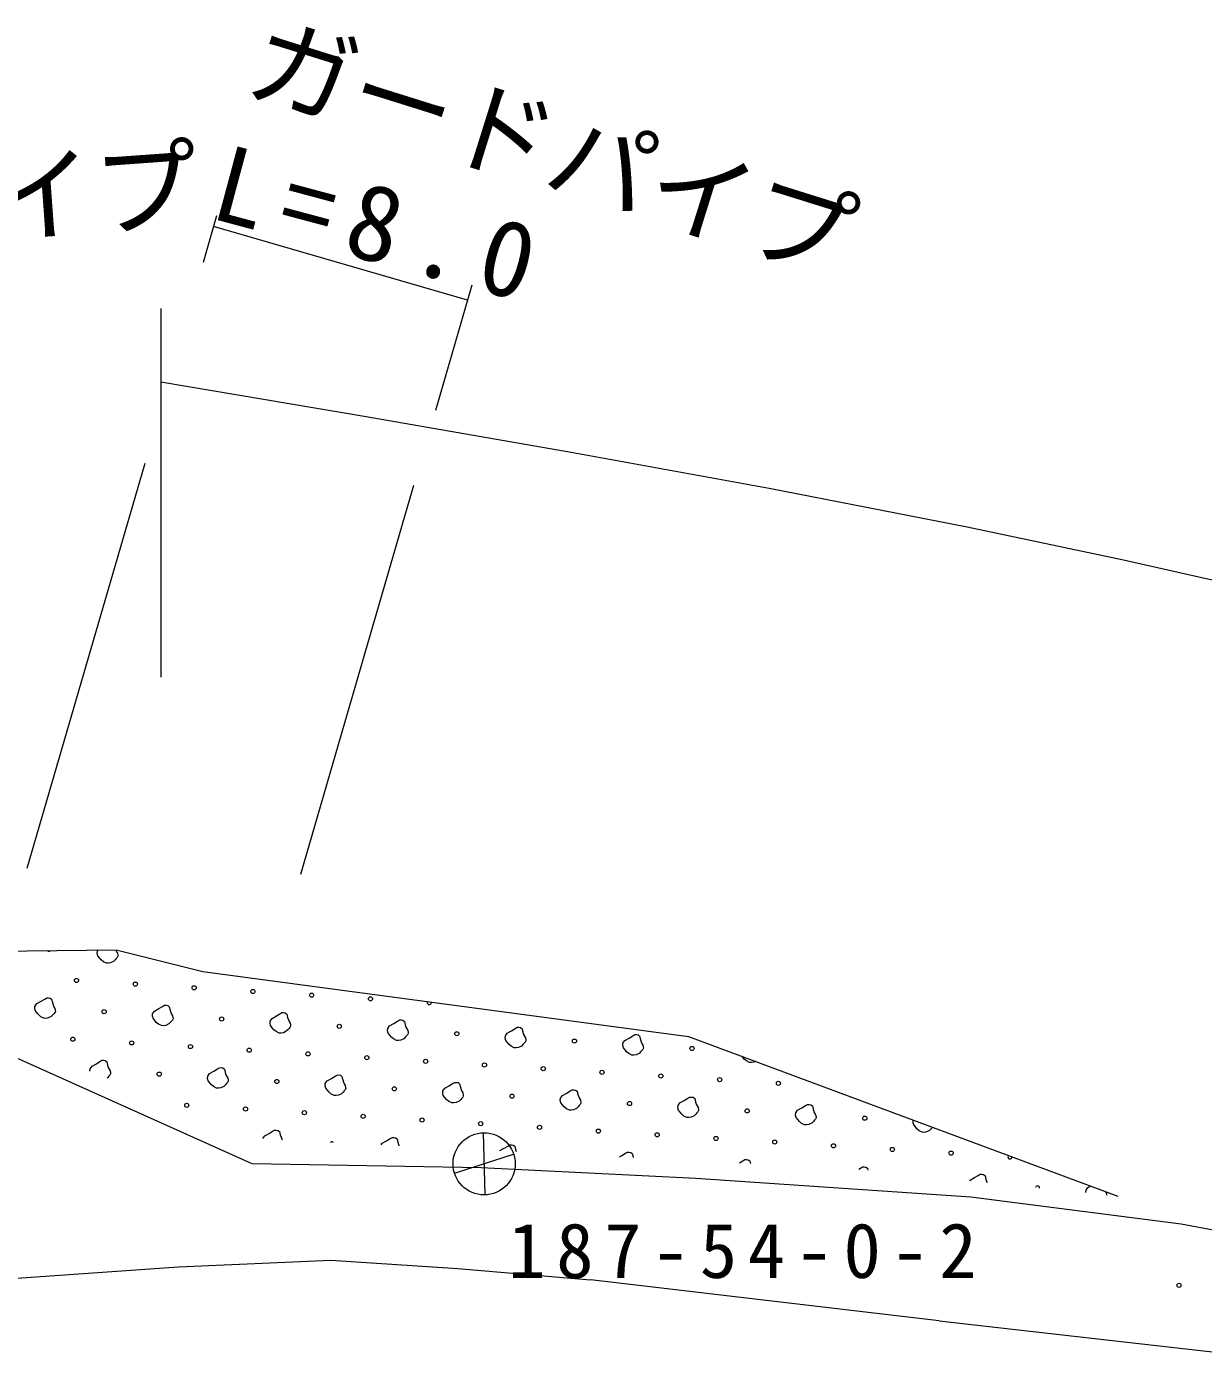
# Model space of a CAD drawing. Units: millimetres, scale not verified. Extents: x 40000 to 680000, y 20000 to 380000.
# Drawn here: x 475140 to 503383, y 306131 to 338210 of the extents above; entities that cross this region are included whole.
import ezdxf
from ezdxf.enums import TextEntityAlignment as Align

# ---------------------------------------------------------------- set-up
doc = ezdxf.new("R2010")
doc.units = ezdxf.units.MM
doc.header["$LTSCALE"] = 1000
doc.layers.add('S-BGD', color=7, linetype='Continuous', lineweight=13)
doc.styles.add('ＭＳ ゴシック', font='')
doc.styles.get('ＭＳ ゴシック').set_extended_font_data('MS Gothic')

msp = doc.modelspace()

# ---------------------------------------------------------------- linework, layer by layer
at = {"layer": 'S-BGD'}
for p, q in [((479698, 333665), (479372, 332543)), ((485719, 331639), (479623, 333409)), ((485824, 332000), (484951, 328994)), ((478360, 331442), (478360, 330493)), ((478360, 330493), (478360, 328280)), ((478360, 329679), (483284, 328846)), ((483284, 328846), (488213, 327991)), ((478360, 328280), (478360, 322588)), ((488213, 327991), (492965, 327124)), ((477971, 327720), (475146, 317995)), ((484427, 327192), (481712, 317846)), ((492965, 327124), (497715, 326197)), ((497715, 326197), (501472, 325407)), ((501472, 325407), (505216, 324558)), ((468651, 315935), (477288, 316039)), ((476834, 315946), (476838, 316003)), ((476838, 316003), (476860, 316034)), ((477275, 316036), (477293, 315993)), ((477288, 316039), (479370, 315519)), ((477293, 315993), (477317, 315955)), ((476847, 315893), (476834, 315946)), ((476888, 315843), (476847, 315893)), ((476927, 315796), (476888, 315843)), ((476979, 315751), (476927, 315796)), ((477051, 315717), (476979, 315751)), ((477098, 315714), (477051, 315717)), ((477154, 315724), (477098, 315714)), ((477225, 315757), (477154, 315724)), ((477266, 315798), (477225, 315757)), ((477290, 315826), (477266, 315798)), ((477313, 315852), (477290, 315826)), ((477328, 315883), (477313, 315852)), ((477317, 315955), (477326, 315911)), ((477326, 315911), (477328, 315883)), ((479370, 315519), (491026, 313958)), ((475338, 314680), (475384, 314745)), ((475384, 314745), (475487, 314802)), ((475487, 314802), (475572, 314856)), ((475572, 314856), (475622, 314884)), ((475622, 314884), (475660, 314885)), ((475660, 314885), (475701, 314878)), ((475701, 314878), (475738, 314849)), ((475738, 314849), (475757, 314769)), ((475757, 314769), (475775, 314713)), ((475775, 314713), (475794, 314670)), ((478395, 314679), (478444, 314707)), ((478444, 314707), (478483, 314709)), ((478483, 314709), (478524, 314701)), ((478524, 314701), (478561, 314672)), ((475335, 314622), (475338, 314680)), ((475348, 314570), (475335, 314622)), ((475388, 314520), (475348, 314570)), ((475427, 314473), (475388, 314520)), ((475479, 314428), (475427, 314473)), ((475551, 314394), (475479, 314428)), ((475598, 314391), (475551, 314394)), ((475654, 314401), (475598, 314391)), ((475725, 314434), (475654, 314401)), ((475766, 314475), (475725, 314434)), ((475791, 314503), (475766, 314475)), ((475814, 314529), (475791, 314503)), ((475794, 314670), (475818, 314632)), ((475828, 314560), (475814, 314529)), ((475818, 314632), (475826, 314588)), ((475826, 314588), (475828, 314560)), ((478158, 314446), (478161, 314503)), ((478171, 314394), (478158, 314446)), ((478161, 314503), (478207, 314568)), ((478211, 314344), (478171, 314394)), ((478207, 314568), (478310, 314625)), ((478310, 314625), (478395, 314679)), ((478561, 314672), (478580, 314592)), ((478580, 314592), (478598, 314536)), ((478598, 314536), (478616, 314494)), ((478616, 314494), (478640, 314456)), ((478651, 314384), (478636, 314352)), ((478640, 314456), (478649, 314411)), ((478649, 314411), (478651, 314384)), ((480984, 314327), (481029, 314391)), ((481029, 314391), (481133, 314449)), ((481133, 314449), (481218, 314502)), ((481218, 314502), (481267, 314531)), ((481267, 314531), (481306, 314532)), ((481306, 314532), (481347, 314524)), ((481347, 314524), (481384, 314496)), ((481384, 314496), (481403, 314416)), ((481403, 314416), (481421, 314359)), ((478250, 314296), (478211, 314344)), ((478302, 314251), (478250, 314296)), ((478374, 314217), (478302, 314251)), ((478421, 314214), (478374, 314217)), ((478477, 314224), (478421, 314214)), ((478548, 314257), (478477, 314224)), ((478589, 314299), (478548, 314257)), ((478614, 314326), (478589, 314299)), ((478636, 314352), (478614, 314326)), ((480981, 314269), (480984, 314327)), ((480994, 314217), (480981, 314269)), ((481034, 314167), (480994, 314217)), ((481073, 314119), (481034, 314167)), ((481125, 314075), (481073, 314119)), ((481197, 314040), (481125, 314075)), ((481371, 314081), (481300, 314048)), ((481412, 314122), (481371, 314081)), ((481436, 314149), (481412, 314122)), ((481421, 314359), (481439, 314317)), ((481459, 314175), (481436, 314149)), ((481439, 314317), (481463, 314279)), ((481474, 314207), (481459, 314175)), ((481463, 314279), (481472, 314235)), ((481472, 314235), (481474, 314207)), ((483803, 314093), (483807, 314150)), ((483816, 314040), (483803, 314093)), ((483807, 314150), (483852, 314215)), ((483852, 314215), (483956, 314272)), ((483956, 314272), (484041, 314326)), ((484041, 314326), (484090, 314354)), ((484090, 314354), (484129, 314355)), ((484129, 314355), (484170, 314348)), ((484170, 314348), (484207, 314319)), ((484207, 314319), (484226, 314239)), ((484226, 314239), (484244, 314183)), ((484244, 314183), (484262, 314140)), ((484262, 314140), (484286, 314102)), ((484286, 314102), (484295, 314058)), ((484295, 314058), (484297, 314030)), ((486675, 314038), (486779, 314096)), ((486779, 314096), (486864, 314149)), ((486864, 314149), (486913, 314177)), ((486913, 314177), (486952, 314179)), ((486952, 314179), (486993, 314171)), ((486993, 314171), (487030, 314142)), ((487030, 314142), (487049, 314062)), ((487049, 314062), (487067, 314006)), ((481244, 314037), (481197, 314040)), ((481300, 314048), (481244, 314037)), ((483857, 313990), (483816, 314040)), ((483895, 313943), (483857, 313990)), ((483948, 313898), (483895, 313943)), ((484020, 313864), (483948, 313898)), ((484067, 313861), (484020, 313864)), ((484123, 313871), (484067, 313861)), ((484194, 313904), (484123, 313871)), ((484235, 313945), (484194, 313904)), ((484259, 313973), (484235, 313945)), ((484282, 313999), (484259, 313973)), ((484297, 314030), (484282, 313999)), ((486626, 313916), (486630, 313973)), ((486639, 313864), (486626, 313916)), ((486630, 313973), (486675, 314038)), ((486680, 313814), (486639, 313864)), ((486718, 313766), (486680, 313814)), ((486771, 313722), (486718, 313766)), ((487058, 313769), (487017, 313727)), ((487082, 313796), (487058, 313769)), ((487067, 314006), (487085, 313964)), ((487105, 313822), (487082, 313796)), ((487085, 313964), (487109, 313926)), ((487120, 313854), (487105, 313822)), ((487109, 313926), (487118, 313881)), ((487118, 313881), (487120, 313854)), ((489449, 313739), (489453, 313797)), ((489462, 313687), (489449, 313739)), ((489453, 313797), (489498, 313862)), ((489498, 313862), (489602, 313919)), ((489602, 313919), (489687, 313972)), ((489687, 313972), (489736, 314001)), ((489736, 314001), (489775, 314002)), ((489775, 314002), (489816, 313994)), ((489816, 313994), (489853, 313966)), ((489853, 313966), (489872, 313886)), ((489872, 313886), (489889, 313830)), ((489889, 313830), (489908, 313787)), ((489908, 313787), (489932, 313749)), ((489932, 313749), (489941, 313705)), ((491026, 313958), (501332, 310121)), ((480552, 310899), (474339, 313689)), ((486842, 313687), (486771, 313722)), ((486890, 313684), (486842, 313687)), ((486946, 313694), (486890, 313684)), ((487017, 313727), (486946, 313694)), ((489503, 313637), (489462, 313687)), ((489541, 313590), (489503, 313637)), ((489594, 313545), (489541, 313590)), ((489665, 313510), (489594, 313545)), ((489713, 313507), (489665, 313510)), ((489769, 313518), (489713, 313507)), ((489839, 313551), (489769, 313518)), ((489881, 313592), (489839, 313551)), ((489905, 313619), (489881, 313592)), ((489928, 313646), (489905, 313619)), ((489943, 313677), (489928, 313646)), ((489941, 313705), (489943, 313677)), ((492326, 313460), (492310, 313480)), ((492364, 313413), (492326, 313460)), ((476658, 313124), (476661, 313180)), ((476661, 313180), (476707, 313245)), ((476707, 313245), (476811, 313302)), ((476811, 313302), (476895, 313356)), ((476895, 313356), (476945, 313384)), ((476945, 313384), (476984, 313385)), ((476984, 313385), (477024, 313378)), ((477024, 313378), (477062, 313349)), ((477062, 313349), (477080, 313269)), ((477080, 313269), (477098, 313213)), ((477098, 313213), (477117, 313170)), ((477117, 313170), (477141, 313133)), ((477141, 313133), (477149, 313088)), ((479530, 313068), (479634, 313126)), ((479634, 313126), (479718, 313179)), ((479718, 313179), (479768, 313207)), ((479768, 313207), (479807, 313209)), ((479807, 313209), (479847, 313201)), ((479847, 313201), (479884, 313173)), ((479884, 313173), (479903, 313092)), ((492417, 313368), (492364, 313413)), ((492488, 313334), (492417, 313368)), ((492536, 313331), (492488, 313334)), ((492591, 313341), (492536, 313331)), ((492632, 313360), (492591, 313341)), ((477089, 312975), (477071, 312957)), ((477114, 313003), (477089, 312975)), ((477137, 313029), (477114, 313003)), ((477151, 313061), (477137, 313029)), ((477149, 313088), (477151, 313061)), ((479481, 312946), (479484, 313003)), ((479494, 312894), (479481, 312946)), ((479484, 313003), (479530, 313068)), ((479534, 312844), (479494, 312894)), ((479573, 312796), (479534, 312844)), ((479625, 312752), (479573, 312796)), ((479912, 312799), (479871, 312758)), ((479903, 313092), (479921, 313036)), ((479937, 312826), (479912, 312799)), ((479921, 313036), (479940, 312994)), ((479960, 312852), (479937, 312826)), ((479940, 312994), (479964, 312956)), ((479974, 312884), (479960, 312852)), ((479964, 312956), (479972, 312912)), ((479972, 312912), (479974, 312884)), ((482304, 312769), (482307, 312827)), ((482307, 312827), (482353, 312892)), ((482353, 312892), (482456, 312949)), ((482456, 312949), (482541, 313003)), ((482541, 313003), (482591, 313031)), ((482591, 313031), (482629, 313032)), ((482629, 313032), (482670, 313025)), ((482670, 313025), (482707, 312996)), ((482707, 312996), (482726, 312916)), ((482726, 312916), (482744, 312860)), ((482744, 312860), (482763, 312817)), ((482763, 312817), (482786, 312779)), ((482786, 312779), (482795, 312735)), ((485176, 312715), (485279, 312772)), ((485279, 312772), (485364, 312826)), ((485364, 312826), (485413, 312854)), ((485413, 312854), (485452, 312855)), ((485452, 312855), (485493, 312848)), ((485493, 312848), (485530, 312819)), ((485530, 312819), (485549, 312739)), ((479697, 312717), (479625, 312752)), ((479744, 312714), (479697, 312717)), ((479800, 312724), (479744, 312714)), ((479871, 312758), (479800, 312724)), ((482317, 312717), (482304, 312769)), ((482357, 312667), (482317, 312717)), ((482396, 312620), (482357, 312667)), ((482448, 312575), (482396, 312620)), ((482520, 312541), (482448, 312575)), ((482567, 312538), (482520, 312541)), ((482623, 312548), (482567, 312538)), ((482694, 312581), (482623, 312548)), ((482735, 312622), (482694, 312581)), ((482760, 312650), (482735, 312622)), ((482782, 312676), (482760, 312650)), ((482797, 312707), (482782, 312676)), ((482795, 312735), (482797, 312707)), ((485127, 312593), (485130, 312650)), ((485140, 312541), (485127, 312593)), ((485130, 312650), (485176, 312715)), ((485180, 312491), (485140, 312541)), ((485219, 312443), (485180, 312491)), ((485549, 312739), (485567, 312683)), ((485582, 312473), (485558, 312446)), ((485567, 312683), (485585, 312641)), ((485605, 312499), (485582, 312473)), ((485585, 312641), (485609, 312603)), ((485620, 312531), (485605, 312499)), ((485609, 312603), (485618, 312558)), ((485618, 312558), (485620, 312531)), ((487949, 312416), (487953, 312474)), ((487953, 312474), (487998, 312538)), ((487998, 312538), (488102, 312596)), ((488102, 312596), (488187, 312649)), ((488187, 312649), (488236, 312678)), ((488236, 312678), (488275, 312679)), ((488275, 312679), (488316, 312671)), ((488316, 312671), (488353, 312643)), ((488353, 312643), (488372, 312563)), ((488372, 312563), (488390, 312506)), ((488390, 312506), (488408, 312464)), ((488408, 312464), (488432, 312426)), ((490925, 312419), (491010, 312473)), ((491010, 312473), (491059, 312501)), ((491059, 312501), (491098, 312502)), ((491098, 312502), (491139, 312495)), ((491139, 312495), (491176, 312466)), ((491176, 312466), (491195, 312386)), ((485271, 312398), (485219, 312443)), ((485343, 312364), (485271, 312398)), ((485390, 312361), (485343, 312364)), ((485446, 312371), (485390, 312361)), ((485517, 312404), (485446, 312371)), ((485558, 312446), (485517, 312404)), ((487962, 312364), (487949, 312416)), ((488003, 312314), (487962, 312364)), ((488042, 312266), (488003, 312314)), ((488094, 312222), (488042, 312266)), ((488166, 312187), (488094, 312222)), ((488213, 312184), (488166, 312187)), ((488269, 312195), (488213, 312184)), ((488340, 312228), (488269, 312195)), ((488381, 312269), (488340, 312228)), ((488405, 312296), (488381, 312269)), ((488428, 312322), (488405, 312296)), ((488443, 312354), (488428, 312322)), ((488432, 312426), (488441, 312382)), ((488441, 312382), (488443, 312354)), ((490772, 312240), (490776, 312297)), ((490785, 312187), (490772, 312240)), ((490776, 312297), (490821, 312362)), ((490826, 312137), (490785, 312187)), ((490821, 312362), (490925, 312419)), ((490864, 312090), (490826, 312137)), ((491195, 312386), (491213, 312330)), ((491213, 312330), (491231, 312287)), ((491251, 312146), (491228, 312120)), ((491231, 312287), (491255, 312249)), ((491266, 312177), (491251, 312146)), ((491255, 312249), (491264, 312205)), ((491264, 312205), (491266, 312177)), ((493599, 312120), (493644, 312185)), ((493644, 312185), (493748, 312243)), ((493748, 312243), (493833, 312296)), ((493833, 312296), (493882, 312324)), ((493882, 312324), (493921, 312326)), ((493921, 312326), (493962, 312318)), ((493962, 312318), (493999, 312289)), ((493999, 312289), (494018, 312209)), ((494018, 312209), (494036, 312153)), ((494036, 312153), (494054, 312111)), ((490917, 312045), (490864, 312090)), ((490988, 312011), (490917, 312045)), ((491036, 312008), (490988, 312011)), ((491092, 312018), (491036, 312008)), ((491163, 312051), (491092, 312018)), ((491204, 312092), (491163, 312051)), ((491228, 312120), (491204, 312092)), ((493595, 312063), (493599, 312120)), ((493608, 312011), (493595, 312063)), ((493649, 311961), (493608, 312011)), ((493687, 311913), (493649, 311961)), ((493740, 311869), (493687, 311913)), ((493811, 311834), (493740, 311869)), ((493859, 311831), (493811, 311834)), ((493915, 311841), (493859, 311831)), ((493986, 311874), (493915, 311841)), ((494027, 311916), (493986, 311874)), ((494051, 311943), (494027, 311916)), ((494074, 311969), (494051, 311943)), ((494054, 312111), (494078, 312073)), ((494089, 312001), (494074, 311969)), ((494078, 312073), (494087, 312028)), ((494087, 312028), (494089, 312001)), ((496418, 311886), (496422, 311944)), ((496431, 311834), (496418, 311886)), ((496472, 311784), (496431, 311834)), ((480807, 311504), (480853, 311568)), ((480853, 311568), (480957, 311626)), ((480957, 311626), (481041, 311679)), ((481041, 311679), (481091, 311708)), ((481091, 311708), (481130, 311709)), ((481130, 311709), (481171, 311701)), ((481171, 311701), (481208, 311673)), ((481208, 311673), (481226, 311593)), ((481226, 311593), (481244, 311537)), ((481244, 311537), (481263, 311494)), ((481263, 311494), (481277, 311471)), ((483780, 311449), (483864, 311503)), ((483864, 311503), (483914, 311531)), ((483914, 311531), (483953, 311532)), ((483953, 311532), (483993, 311525)), ((483993, 311525), (484030, 311496)), ((484030, 311496), (484049, 311416)), ((486096, 311644), (486138, 310153)), ((496510, 311737), (496472, 311784)), ((496563, 311692), (496510, 311737)), ((496634, 311657), (496563, 311692)), ((496682, 311654), (496634, 311657)), ((496737, 311665), (496682, 311654)), ((496808, 311698), (496737, 311665)), ((496850, 311739), (496808, 311698)), ((496874, 311766), (496850, 311739)), ((496883, 311777), (496874, 311766)), ((483648, 311352), (483676, 311392)), ((483676, 311392), (483780, 311449)), ((484049, 311416), (484067, 311360)), ((484067, 311360), (484080, 311331)), ((486499, 311215), (486602, 311273)), ((486602, 311273), (486687, 311326)), ((486687, 311326), (486737, 311354)), ((486737, 311354), (486775, 311356)), ((486775, 311356), (486816, 311348)), ((486816, 311348), (486853, 311320)), ((486853, 311320), (486872, 311239)), ((486872, 311239), (486888, 311190)), ((489510, 311150), (489559, 311178)), ((489559, 311178), (489598, 311179)), ((489598, 311179), (489639, 311172)), ((489639, 311172), (489676, 311143)), ((486052, 310799), (480552, 310899)), ((485407, 310671), (486827, 311127)), ((489371, 311066), (489425, 311096)), ((489425, 311096), (489510, 311150)), ((489676, 311143), (489695, 311063)), ((489695, 311063), (489699, 311050)), ((492252, 310922), (492333, 310973)), ((492333, 310973), (492382, 311001)), ((492382, 311001), (492421, 311002)), ((492421, 311002), (492462, 310995)), ((492462, 310995), (492499, 310966)), ((492499, 310966), (492513, 310909)), ((491201, 310549), (486052, 310799)), ((497801, 310099), (491201, 310549)), ((495112, 310769), (495156, 310796)), ((495156, 310796), (495205, 310825)), ((495205, 310825), (495244, 310826)), ((495244, 310826), (495285, 310818)), ((495285, 310818), (495322, 310790)), ((495322, 310790), (495332, 310746)), ((497790, 310509), (497894, 310566)), ((497894, 310566), (497979, 310620)), ((497979, 310620), (498028, 310648)), ((498028, 310648), (498067, 310649)), ((498067, 310649), (498108, 310642)), ((498108, 310642), (498145, 310613)), ((498145, 310613), (498164, 310533)), ((498164, 310533), (498182, 310477)), ((497778, 310491), (497790, 310509)), ((498182, 310477), (498194, 310447)), ((500564, 310210), (500568, 310267)), ((500568, 310267), (500613, 310332)), ((500613, 310332), (500674, 310366)), ((501041, 310229), (501047, 310220)), ((501047, 310220), (501056, 310175)), ((502852, 309449), (497801, 310099)), ((501056, 310175), (501057, 310149)), ((512251, 307699), (502852, 309449)), ((472966, 308021), (478784, 308422)), ((478784, 308422), (482438, 308580)), ((482438, 308580), (485487, 308384)), ((485487, 308384), (488675, 308112)), ((497041, 307129), (488675, 308112)), ((497041, 307129), (505793, 306131))]:
    msp.add_line(p, q, dxfattribs=at)
for centre, radius in [((476335, 315302), 49.8), ((477746, 315214), 49.8), ((479158, 315126), 49.8), ((480569, 315037), 49.8), ((481981, 314949), 49.8), ((483392, 314861), 49.8), ((476997, 314552), 49.8), ((479819, 314376), 49.8), ((482642, 314199), 49.8), ((485465, 314022), 49.8), ((476247, 313891), 49.8), ((477658, 313802), 49.8), ((479070, 313714), 49.8), ((488288, 313846), 49.8), ((480481, 313626), 49.8), ((481892, 313538), 49.8), ((483304, 313449), 49.8), ((491111, 313669), 49.8), ((478320, 313053), 49.8), ((484715, 313361), 49.8), ((486127, 313273), 49.8), ((487538, 313184), 49.8), ((488950, 313096), 49.8), ((481143, 312876), 49.8), ((490361, 313008), 49.8), ((491773, 312919), 49.8), ((493184, 312831), 49.8), ((483965, 312699), 49.8), ((486788, 312523), 49.8), ((478981, 312303), 49.8), ((480393, 312214), 49.8), ((481804, 312126), 49.8), ((489611, 312346), 49.8), ((492434, 312169), 49.8), ((483216, 312038), 49.8), ((484627, 311949), 49.8), ((486038, 311861), 49.8), ((487450, 311773), 49.8), ((495257, 311993), 49.8), ((486119, 310898), 746), ((488861, 311684), 49.8), ((490273, 311596), 49.8), ((491684, 311508), 49.8), ((493096, 311420), 49.8), ((494507, 311331), 49.8), ((495919, 311243), 49.8), ((497330, 311155), 49.8), ((502799, 307978), 49.8)]:
    msp.add_circle(centre, radius, dxfattribs=at)
for centre, start, end in [((475673, 316052), 220.9115, 320.4681), ((484804, 314772), 150.0351, 14.7089), ((482466, 311376), 42.0981, 132.1769), ((498742, 311066), 138.7073, 0.4482), ((499403, 310316), 0.0197, 168.088)]:
    msp.add_arc(centre, 49.8, start, end, dxfattribs=at)

# ---------------------------------------------------------------- texts
at = {"layer": 'S-BGD', "style": 'ＭＳ ゴシック'}
for rotation, p in [(342.6, (480159, 336131)), (4.1, (464386, 331890))]:
    msp.add_text('ガードパイプ', height=1833, rotation=rotation, dxfattribs=at).set_placement(p, align=Align.BOTTOM_LEFT)
at = {"layer": 'S-BGD', "insert": (479480, 333599), "char_height": 1833, "attachment_point": 7, "rotation": 345, "style": 'ＭＳ ゴシック'}
msp.add_mtext('\\T1.32;L=8.0', dxfattribs=at)
at = {"layer": 'S-BGD', "insert": (486700, 308135), "char_height": 1320, "attachment_point": 7, "style": 'ＭＳ ゴシック'}
msp.add_mtext('\\T1.28;187-54-0-2', dxfattribs=at)

doc.saveas('drawing.dxf')
